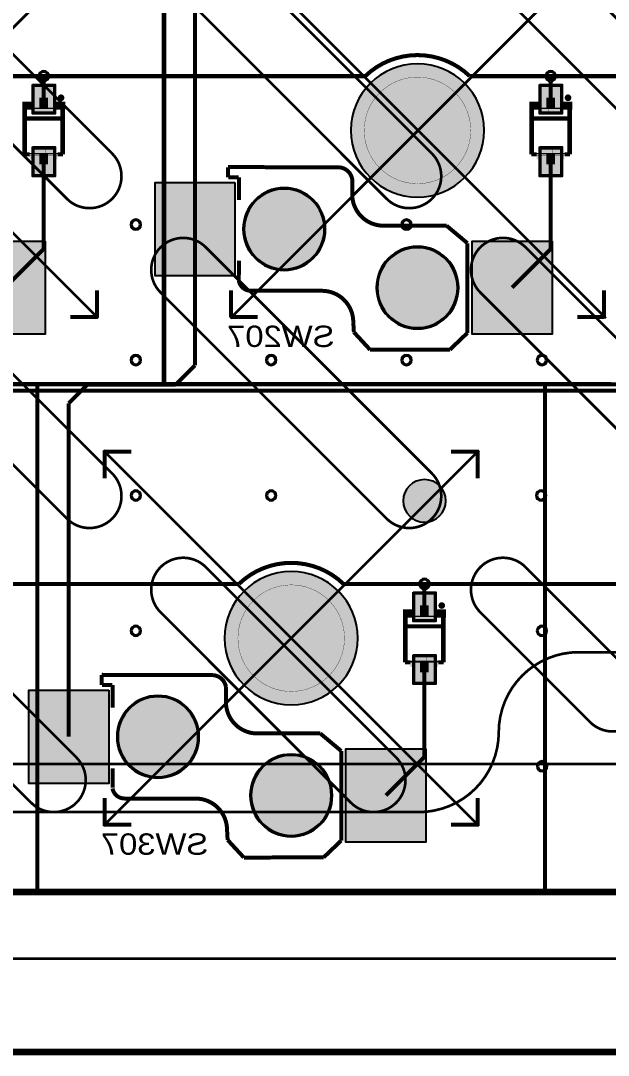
# Model space of a CAD drawing. Header units: millimetres. Extents: x -3 to 238, y -92 to 6.
# Drawn here: x 127.96 to 150.01, y -92.32 to -53.51 of the extents above; entities that cross this region are included whole.
import ezdxf
from ezdxf.enums import TextEntityAlignment as Align

# ---------------------------------------------------------------- set-up
doc = ezdxf.new("R2010")
doc.units = ezdxf.units.MM
doc.header["$MEASUREMENT"] = 0
for name, color, linetype, true_color in [('Board-Outline-Layer', 7, 'Continuous', 0xff00ff), ('Bottom-Layer', 7, 'Continuous', 0x0000ff), ('Bottom-Paste-Mask-Layer', 7, 'Continuous', 0x800000), ('Bottom-Silkscreen-Layer', 7, 'Continuous', 0x66cc33), ('Bottom-Solder-Mask-Layer', 7, 'Continuous', 0xaa00ff), ('Component-Marking-Layer', 7, 'Continuous', 0x66ffcc), ('Component-Shape-Layer', 7, 'Continuous', 0x00cccc), ('Document-Layer', 7, 'Continuous', 0xffffff), ('F.Adhes', 7, 'Continuous', 0x9069e9), ('Hole-Layer', 7, 'Continuous', 0x222222), ('Multi-Layer', 7, 'Continuous', 0xc0c0c0), ('Pin-Floating-Layer', 7, 'Continuous', 0xff99ff), ('Pin-Soldering-Layer', 7, 'Continuous', 0xcc9999), ('Top-Layer', 7, 'Continuous', 0xff0000), ('Top-Paste-Mask-Layer', 7, 'Continuous', 0x808080), ('Top-Solder-Mask-Layer', 7, 'Continuous', 0x800080)]:
    doc.layers.add(name, color=color, linetype=linetype, true_color=true_color)
doc.styles.get("Standard").update_dxf_attribs({"font": 'arial.ttf'})

msp = doc.modelspace()

# ---------------------------------------------------------------- hatches: boundary and pattern name
at = {"layer": 'Bottom-Layer'}
for points in [[(140.35, -57.625, 1), (145.35, -57.625, 1)], [(128.45, -55.953), (129.2, -55.953), (129.2, -56.953), (128.45, -56.953)], [(147.475, -55.953), (148.225, -55.953), (148.225, -56.953), (147.475, -56.953)], [(128.45, -58.298), (129.2, -58.298), (129.2, -59.298), (128.45, -59.298)], [(147.475, -58.298), (148.225, -58.298), (148.225, -59.298), (147.475, -59.298)], [(136, -59.575), (136, -63.075), (133, -63.075), (133, -59.575)], [(136.3, -61.325, 1), (139.4, -61.325, 1)], [(128.875, -61.775), (128.875, -65.275), (125.875, -65.275), (125.875, -61.775)], [(141.3, -63.525, 1), (144.4, -63.525, 1)], [(147.9, -61.775), (147.9, -65.275), (144.9, -65.275), (144.9, -61.775)], [(142.312, -71.525, 1), (143.912, -71.525, 1)], [(135.612, -76.675, 1), (140.612, -76.675, 1)], [(142.737, -75.003), (143.487, -75.003), (143.487, -76.003), (142.737, -76.003)], [(142.737, -77.348), (143.487, -77.348), (143.487, -78.348), (142.737, -78.348)], [(131.262, -78.625), (131.262, -82.125), (128.262, -82.125), (128.262, -78.625)], [(131.562, -80.375, 1), (134.662, -80.375, 1)], [(136.562, -82.575, 1), (139.662, -82.575, 1)], [(143.162, -80.825), (143.162, -84.325), (140.162, -84.325), (140.162, -80.825)]]:
    msp.add_hatch(color=256, dxfattribs=at).paths.add_polyline_path(points)
at = {"layer": 'Bottom-Paste-Mask-Layer'}
for points in [[(140.35, -57.625, 1), (145.35, -57.625, 1)], [(128.45, -55.953), (129.2, -55.953), (129.2, -56.953), (128.45, -56.953)], [(147.475, -55.953), (148.225, -55.953), (148.225, -56.953), (147.475, -56.953)], [(128.45, -58.298), (129.2, -58.298), (129.2, -59.298), (128.45, -59.298)], [(147.475, -58.298), (148.225, -58.298), (148.225, -59.298), (147.475, -59.298)], [(136, -59.575), (136, -63.075), (133, -63.075), (133, -59.575)], [(136.3, -61.325, 1), (139.4, -61.325, 1)], [(128.875, -61.775), (128.875, -65.275), (125.875, -65.275), (125.875, -61.775)], [(141.3, -63.525, 1), (144.4, -63.525, 1)], [(147.9, -61.775), (147.9, -65.275), (144.9, -65.275), (144.9, -61.775)], [(142.312, -71.525, 1), (143.912, -71.525, 1)], [(135.612, -76.675, 1), (140.612, -76.675, 1)], [(142.737, -75.003), (143.487, -75.003), (143.487, -76.003), (142.737, -76.003)], [(142.737, -77.348), (143.487, -77.348), (143.487, -78.348), (142.737, -78.348)], [(131.262, -78.625), (131.262, -82.125), (128.262, -82.125), (128.262, -78.625)], [(131.562, -80.375, 1), (134.662, -80.375, 1)], [(136.562, -82.575, 1), (139.662, -82.575, 1)], [(143.162, -80.825), (143.162, -84.325), (140.162, -84.325), (140.162, -80.825)]]:
    msp.add_hatch(color=256, dxfattribs=at).paths.add_polyline_path(points)
at = {"layer": 'Bottom-Silkscreen-Layer'}
for points in [[(128.023, -56.85), (128.375, -56.85), (128.375, -56.545), (128.023, -56.545)], [(128.023, -56.85), (128.375, -56.85), (128.375, -56.545), (128.023, -56.545)], [(129.628, -56.85), (129.275, -56.85), (129.275, -56.545), (129.628, -56.545)], [(129.628, -56.85), (129.275, -56.85), (129.275, -56.545), (129.628, -56.545)], [(147.048, -56.85), (147.4, -56.85), (147.4, -56.545), (147.048, -56.545)], [(147.048, -56.85), (147.4, -56.85), (147.4, -56.545), (147.048, -56.545)], [(148.653, -56.85), (148.3, -56.85), (148.3, -56.545), (148.653, -56.545)], [(148.653, -56.85), (148.3, -56.85), (148.3, -56.545), (148.653, -56.545)], [(142.31, -75.9), (142.662, -75.9), (142.662, -75.595), (142.31, -75.595)], [(142.31, -75.9), (142.662, -75.9), (142.662, -75.595), (142.31, -75.595)], [(143.915, -75.9), (143.562, -75.9), (143.562, -75.595), (143.915, -75.595)], [(143.915, -75.9), (143.562, -75.9), (143.562, -75.595), (143.915, -75.595)]]:
    msp.add_hatch(color=256, dxfattribs=at).paths.add_polyline_path(points)
at = {"layer": 'Bottom-Solder-Mask-Layer'}
for points in [[(140.35, -57.625, 1), (145.35, -57.625, 1)], [(128.399, -55.902), (129.251, -55.902), (129.251, -57.004), (128.399, -57.004)], [(147.424, -55.902), (148.276, -55.902), (148.276, -57.004), (147.424, -57.004)], [(128.399, -58.247), (129.251, -58.247), (129.251, -59.349), (128.399, -59.349)], [(147.424, -58.247), (148.276, -58.247), (148.276, -59.349), (147.424, -59.349)], [(136, -59.575), (136, -63.075), (133, -63.075), (133, -59.575)], [(136.3, -61.325, 1), (139.4, -61.325, 1)], [(128.875, -61.775), (128.875, -65.275), (125.875, -65.275), (125.875, -61.775)], [(141.3, -63.525, 1), (144.4, -63.525, 1)], [(147.9, -61.775), (147.9, -65.275), (144.9, -65.275), (144.9, -61.775)], [(142.312, -71.525, 1), (143.912, -71.525, 1)], [(135.612, -76.675, 1), (140.612, -76.675, 1)], [(142.686, -74.952), (143.538, -74.952), (143.538, -76.054), (142.686, -76.054)], [(142.686, -77.297), (143.538, -77.297), (143.538, -78.399), (142.686, -78.399)], [(131.262, -78.625), (131.262, -82.125), (128.262, -82.125), (128.262, -78.625)], [(131.562, -80.375, 1), (134.662, -80.375, 1)], [(136.562, -82.575, 1), (139.662, -82.575, 1)], [(143.162, -80.825), (143.162, -84.325), (140.162, -84.325), (140.162, -80.825)]]:
    msp.add_hatch(color=256, dxfattribs=at).paths.add_polyline_path(points)
at = {"layer": 'Component-Marking-Layer'}
for points in [[(129.415, -56.4, 1), (129.535, -56.4, 1)], [(129.415, -56.4, 1), (129.535, -56.4, 1)], [(148.44, -56.4, 1), (148.56, -56.4, 1)], [(148.44, -56.4, 1), (148.56, -56.4, 1)], [(143.702, -75.45, 1), (143.822, -75.45, 1)], [(143.702, -75.45, 1), (143.822, -75.45, 1)]]:
    msp.add_hatch(color=256, dxfattribs=at).paths.add_polyline_path(points)
at = {"layer": 'Document-Layer'}
for points in [[(128.755, -56.4), (128.911, -56.4), (128.911, -57.024), (128.755, -57.024)], [(128.755, -56.4), (128.911, -56.4), (128.911, -57.024), (128.755, -57.024)], [(147.78, -56.4), (147.936, -56.4), (147.936, -57.024), (147.78, -57.024)], [(147.78, -56.4), (147.936, -56.4), (147.936, -57.024), (147.78, -57.024)], [(128.295, -58.708), (129.335, -58.708), (129.335, -58.552), (128.295, -58.552)], [(128.295, -58.708), (129.335, -58.708), (129.335, -58.552), (128.295, -58.552)], [(128.735, -58.94), (128.891, -58.94), (128.891, -58.316), (128.735, -58.316)], [(128.735, -58.94), (128.891, -58.94), (128.891, -58.316), (128.735, -58.316)], [(147.32, -58.708), (148.36, -58.708), (148.36, -58.552), (147.32, -58.552)], [(147.32, -58.708), (148.36, -58.708), (148.36, -58.552), (147.32, -58.552)], [(147.76, -58.94), (147.916, -58.94), (147.916, -58.316), (147.76, -58.316)], [(147.76, -58.94), (147.916, -58.94), (147.916, -58.316), (147.76, -58.316)], [(143.042, -75.45), (143.198, -75.45), (143.198, -76.074), (143.042, -76.074)], [(143.042, -75.45), (143.198, -75.45), (143.198, -76.074), (143.042, -76.074)], [(142.582, -77.758), (143.622, -77.758), (143.622, -77.602), (142.582, -77.602)], [(142.582, -77.758), (143.622, -77.758), (143.622, -77.602), (142.582, -77.602)], [(143.022, -77.99), (143.178, -77.99), (143.178, -77.366), (143.022, -77.366)], [(143.022, -77.99), (143.178, -77.99), (143.178, -77.366), (143.022, -77.366)]]:
    msp.add_hatch(color=256, dxfattribs=at).paths.add_polyline_path(points)
at = {"layer": 'Hole-Layer'}
for points in [[(140.35, -57.625, 1), (145.35, -57.625, 1)], [(136.35, -61.325, 1), (139.35, -61.325, 1)], [(141.35, -63.525, 1), (144.35, -63.525, 1)], [(142.312, -71.525, 1), (143.912, -71.525, 1)], [(135.612, -76.675, 1), (140.612, -76.675, 1)], [(131.612, -80.375, 1), (134.612, -80.375, 1)], [(136.612, -82.575, 1), (139.612, -82.575, 1)]]:
    msp.add_hatch(color=256, dxfattribs=at).paths.add_polyline_path(points)
at = {"layer": 'Multi-Layer'}
for points in [[(140.35, -57.625, 1), (145.35, -57.625, 1)], [(140.35, -57.625, 1), (145.35, -57.625, 1)], [(140.35, -57.625, 1), (145.35, -57.625, 1)], [(136.3, -61.325, 1), (139.4, -61.325, 1)], [(136.3, -61.325, 1), (139.4, -61.325, 1)], [(136.3, -61.325, 1), (139.4, -61.325, 1)], [(141.3, -63.525, 1), (144.4, -63.525, 1)], [(141.3, -63.525, 1), (144.4, -63.525, 1)], [(141.3, -63.525, 1), (144.4, -63.525, 1)], [(142.312, -71.525, 1), (143.912, -71.525, 1)], [(142.312, -71.525, 1), (143.912, -71.525, 1)], [(142.312, -71.525, 1), (143.912, -71.525, 1)], [(135.612, -76.675, 1), (140.612, -76.675, 1)], [(135.612, -76.675, 1), (140.612, -76.675, 1)], [(135.612, -76.675, 1), (140.612, -76.675, 1)], [(131.562, -80.375, 1), (134.662, -80.375, 1)], [(131.562, -80.375, 1), (134.662, -80.375, 1)], [(131.562, -80.375, 1), (134.662, -80.375, 1)], [(136.562, -82.575, 1), (139.662, -82.575, 1)], [(136.562, -82.575, 1), (139.662, -82.575, 1)], [(136.562, -82.575, 1), (139.662, -82.575, 1)]]:
    msp.add_hatch(color=256, dxfattribs=at).paths.add_polyline_path(points)
at = {"layer": 'Pin-Floating-Layer'}
for points in [[(128.665, -56.81), (128.985, -56.81), (128.985, -56.69), (128.665, -56.69)], [(128.665, -56.81), (128.985, -56.81), (128.985, -56.69), (128.665, -56.69)], [(147.69, -56.81), (148.01, -56.81), (148.01, -56.69), (147.69, -56.69)], [(147.69, -56.81), (148.01, -56.81), (148.01, -56.69), (147.69, -56.69)], [(128.665, -58.61), (128.985, -58.61), (128.985, -58.49), (128.665, -58.49)], [(128.665, -58.61), (128.985, -58.61), (128.985, -58.49), (128.665, -58.49)], [(147.69, -58.61), (148.01, -58.61), (148.01, -58.49), (147.69, -58.49)], [(147.69, -58.61), (148.01, -58.61), (148.01, -58.49), (147.69, -58.49)], [(142.952, -75.86), (143.272, -75.86), (143.272, -75.74), (142.952, -75.74)], [(142.952, -75.86), (143.272, -75.86), (143.272, -75.74), (142.952, -75.74)], [(142.952, -77.66), (143.272, -77.66), (143.272, -77.54), (142.952, -77.54)], [(142.952, -77.66), (143.272, -77.66), (143.272, -77.54), (142.952, -77.54)]]:
    msp.add_hatch(color=256, dxfattribs=at).paths.add_polyline_path(points)
at = {"layer": 'Pin-Soldering-Layer'}
for points in [[(128.665, -56.7), (128.985, -56.7), (128.985, -56.4), (128.665, -56.4)], [(128.665, -56.7), (128.985, -56.7), (128.985, -56.4), (128.665, -56.4)], [(147.69, -56.7), (148.01, -56.7), (148.01, -56.4), (147.69, -56.4)], [(147.69, -56.7), (148.01, -56.7), (148.01, -56.4), (147.69, -56.4)], [(128.665, -58.9), (128.985, -58.9), (128.985, -58.6), (128.665, -58.6)], [(128.665, -58.9), (128.985, -58.9), (128.985, -58.6), (128.665, -58.6)], [(147.69, -58.9), (148.01, -58.9), (148.01, -58.6), (147.69, -58.6)], [(147.69, -58.9), (148.01, -58.9), (148.01, -58.6), (147.69, -58.6)], [(142.952, -75.75), (143.272, -75.75), (143.272, -75.45), (142.952, -75.45)], [(142.952, -75.75), (143.272, -75.75), (143.272, -75.45), (142.952, -75.45)], [(142.952, -77.95), (143.272, -77.95), (143.272, -77.65), (142.952, -77.65)], [(142.952, -77.95), (143.272, -77.95), (143.272, -77.65), (142.952, -77.65)]]:
    msp.add_hatch(color=256, dxfattribs=at).paths.add_polyline_path(points)
at = {"layer": 'Top-Layer'}
for points in [[(140.35, -57.625, 1), (145.35, -57.625, 1)], [(136.3, -61.325, 1), (139.4, -61.325, 1)], [(141.3, -63.525, 1), (144.4, -63.525, 1)], [(142.312, -71.525, 1), (143.912, -71.525, 1)], [(135.612, -76.675, 1), (140.612, -76.675, 1)], [(131.562, -80.375, 1), (134.662, -80.375, 1)], [(136.562, -82.575, 1), (139.662, -82.575, 1)]]:
    msp.add_hatch(color=256, dxfattribs=at).paths.add_polyline_path(points)
at = {"layer": 'Top-Paste-Mask-Layer'}
for points in [[(140.35, -57.625, 1), (145.35, -57.625, 1)], [(136.3, -61.325, 1), (139.4, -61.325, 1)], [(141.3, -63.525, 1), (144.4, -63.525, 1)], [(142.312, -71.525, 1), (143.912, -71.525, 1)], [(135.612, -76.675, 1), (140.612, -76.675, 1)], [(131.562, -80.375, 1), (134.662, -80.375, 1)], [(136.562, -82.575, 1), (139.662, -82.575, 1)]]:
    msp.add_hatch(color=256, dxfattribs=at).paths.add_polyline_path(points)
at = {"layer": 'Top-Solder-Mask-Layer'}
for points in [[(140.35, -57.625, 1), (145.35, -57.625, 1)], [(136.3, -61.325, 1), (139.4, -61.325, 1)], [(141.3, -63.525, 1), (144.4, -63.525, 1)], [(142.312, -71.525, 1), (143.912, -71.525, 1)], [(135.612, -76.675, 1), (140.612, -76.675, 1)], [(131.562, -80.375, 1), (134.662, -80.375, 1)], [(136.562, -82.575, 1), (139.662, -82.575, 1)]]:
    msp.add_hatch(color=256, dxfattribs=at).paths.add_polyline_path(points)

# ---------------------------------------------------------------- linework, layer by layer
at = {"layer": 'Board-Outline-Layer'}
for points, const_width in [([(0.003, -86.197), (228.598, -86.197)], 0.254), ([(3, -86.187), (225.601, -86.187)], 0.1), ([(227.598, -92.197), (114.3, -92.197)], 0.254)]:
    msp.add_lwpolyline(points, dxfattribs=dict(at, const_width=const_width))
at = {"layer": 'Bottom-Layer', "const_width": 0.00508}
msp.add_lwpolyline([(0, -86.191), (0, 0), (228.585, 0), (228.585, -86.191)], close=True, dxfattribs=at)
at = {"layer": 'Bottom-Layer', "const_width": 0.152}
for points in [[(134.5, -50.229), (134.5, -61.325)], [(128.825, -56.453), (128.825, -55.589)], [(147.85, -56.453), (147.85, -55.589)], [(128.825, -58.798), (128.825, -62.075)], [(147.85, -58.798), (147.85, -62.075)], [(134.5, -61.325), (134.5, -66.443)], [(128.825, -62.075), (127.375, -63.525)], [(147.85, -62.075), (146.4, -63.525)], [(134.5, -66.443), (133.775, -67.168)], [(130.46, -67.168), (129.762, -67.866)], [(133.775, -67.168), (130.46, -67.168)], [(129.762, -67.866), (129.762, -80.375)], [(143.112, -74.639), (143.112, -75.503)], [(143.112, -77.848), (143.112, -81.125)], [(143.112, -81.125), (141.662, -82.575)]]:
    msp.add_lwpolyline(points, dxfattribs=at)
at = {"layer": 'Bottom-Layer'}
for points in [[(140.35, -57.625, 1), (145.35, -57.625, 1)], [(136.3, -61.325, 1), (139.4, -61.325, 1)], [(141.3, -63.525, 1), (144.4, -63.525, 1)], [(135.612, -76.675, 1), (140.612, -76.675, 1)], [(131.562, -80.375, 1), (134.662, -80.375, 1)], [(136.562, -82.575, 1), (139.662, -82.575, 1)]]:
    msp.add_lwpolyline(points, format="xyb", close=True, dxfattribs=at)
for points in [[(128.45, -55.953), (129.2, -55.953), (129.2, -56.953), (128.45, -56.953)], [(147.475, -55.953), (148.225, -55.953), (148.225, -56.953), (147.475, -56.953)], [(128.45, -58.298), (129.2, -58.298), (129.2, -59.298), (128.45, -59.298)], [(147.475, -58.298), (148.225, -58.298), (148.225, -59.298), (147.475, -59.298)], [(136, -59.575), (136, -63.075), (133, -63.075), (133, -59.575)], [(128.875, -61.775), (128.875, -65.275), (125.875, -65.275), (125.875, -61.775)], [(147.9, -61.775), (147.9, -65.275), (144.9, -65.275), (144.9, -61.775)], [(142.737, -75.003), (143.487, -75.003), (143.487, -76.003), (142.737, -76.003)], [(142.737, -77.348), (143.487, -77.348), (143.487, -78.348), (142.737, -78.348)], [(131.262, -78.625), (131.262, -82.125), (128.262, -82.125), (128.262, -78.625)], [(143.162, -80.825), (143.162, -84.325), (140.162, -84.325), (140.162, -80.825)]]:
    msp.add_lwpolyline(points, close=True, dxfattribs=at)
msp.add_lwpolyline([(142.312, -71.525, 1), (143.912, -71.525), (143.912, -71.525, 1), (142.312, -71.525)], format="xyb", dxfattribs=at)
at = {"layer": 'Bottom-Paste-Mask-Layer'}
for points in [[(140.35, -57.625, 1), (145.35, -57.625, 1)], [(136.3, -61.325, 1), (139.4, -61.325, 1)], [(141.3, -63.525, 1), (144.4, -63.525, 1)], [(135.612, -76.675, 1), (140.612, -76.675, 1)], [(131.562, -80.375, 1), (134.662, -80.375, 1)], [(136.562, -82.575, 1), (139.662, -82.575, 1)]]:
    msp.add_lwpolyline(points, format="xyb", close=True, dxfattribs=at)
for points in [[(128.45, -55.953), (129.2, -55.953), (129.2, -56.953), (128.45, -56.953)], [(147.475, -55.953), (148.225, -55.953), (148.225, -56.953), (147.475, -56.953)], [(128.45, -58.298), (129.2, -58.298), (129.2, -59.298), (128.45, -59.298)], [(147.475, -58.298), (148.225, -58.298), (148.225, -59.298), (147.475, -59.298)], [(136, -59.575), (136, -63.075), (133, -63.075), (133, -59.575)], [(128.875, -61.775), (128.875, -65.275), (125.875, -65.275), (125.875, -61.775)], [(147.9, -61.775), (147.9, -65.275), (144.9, -65.275), (144.9, -61.775)], [(142.737, -75.003), (143.487, -75.003), (143.487, -76.003), (142.737, -76.003)], [(142.737, -77.348), (143.487, -77.348), (143.487, -78.348), (142.737, -78.348)], [(131.262, -78.625), (131.262, -82.125), (128.262, -82.125), (128.262, -78.625)], [(143.162, -80.825), (143.162, -84.325), (140.162, -84.325), (140.162, -80.825)]]:
    msp.add_lwpolyline(points, close=True, dxfattribs=at)
msp.add_lwpolyline([(142.312, -71.525, 1), (143.912, -71.525), (143.912, -71.525, 1), (142.312, -71.525)], format="xyb", dxfattribs=at)
at = {"layer": 'Bottom-Silkscreen-Layer', "const_width": 0.00508}
for points in [[(128.023, -56.85), (128.375, -56.85), (128.375, -56.545), (128.023, -56.545)], [(128.023, -56.85), (128.375, -56.85), (128.375, -56.545), (128.023, -56.545)], [(129.628, -56.85), (129.275, -56.85), (129.275, -56.545), (129.628, -56.545)], [(129.628, -56.85), (129.275, -56.85), (129.275, -56.545), (129.628, -56.545)], [(147.048, -56.85), (147.4, -56.85), (147.4, -56.545), (147.048, -56.545)], [(147.048, -56.85), (147.4, -56.85), (147.4, -56.545), (147.048, -56.545)], [(148.653, -56.85), (148.3, -56.85), (148.3, -56.545), (148.653, -56.545)], [(148.653, -56.85), (148.3, -56.85), (148.3, -56.545), (148.653, -56.545)], [(142.31, -75.9), (142.662, -75.9), (142.662, -75.595), (142.31, -75.595)], [(142.31, -75.9), (142.662, -75.9), (142.662, -75.595), (142.31, -75.595)], [(143.915, -75.9), (143.562, -75.9), (143.562, -75.595), (143.915, -75.595)], [(143.915, -75.9), (143.562, -75.9), (143.562, -75.595), (143.915, -75.595)]]:
    msp.add_lwpolyline(points, close=True, dxfattribs=at)
at = {"layer": 'Bottom-Silkscreen-Layer'}
for points, const_width in [([(128.099, -56.774), (128.099, -58.526)], 0.152), ([(128.099, -56.774), (128.099, -58.526)], 0.152), ([(129.551, -56.774), (129.551, -58.526)], 0.152), ([(129.551, -56.774), (129.551, -58.526)], 0.152), ([(147.124, -56.774), (147.124, -58.526)], 0.152), ([(147.124, -56.774), (147.124, -58.526)], 0.152), ([(148.577, -56.774), (148.577, -58.526)], 0.152), ([(148.577, -56.774), (148.577, -58.526)], 0.152), ([(128.099, -57.178), (129.551, -57.178)], 0.152), ([(128.099, -57.178), (129.551, -57.178)], 0.152), ([(147.124, -57.178), (148.577, -57.178)], 0.152), ([(147.124, -57.178), (148.577, -57.178)], 0.152), ([(128.099, -58.526), (128.295, -58.526)], 0.152), ([(128.099, -58.526), (128.295, -58.526)], 0.152), ([(129.551, -58.526), (129.345, -58.526)], 0.152), ([(129.551, -58.526), (129.345, -58.526)], 0.152), ([(147.124, -58.526), (147.32, -58.526)], 0.152), ([(147.124, -58.526), (147.32, -58.526)], 0.152), ([(148.577, -58.526), (148.37, -58.526)], 0.152), ([(148.577, -58.526), (148.37, -58.526)], 0.152), ([(135.735, -59.387), (135.735, -59.004)], 0.15), ([(135.735, -59.387), (135.735, -59.004)], 0.15), ([(139.929, -59.012), (135.742, -59)], 0.15), ([(139.929, -59.012), (135.742, -59)], 0.15), ([(136.134, -59.387), (135.752, -59.387)], 0.15), ([(136.134, -59.387), (135.752, -59.387)], 0.15), ([(136.15, -59.387), (136.15, -60.231)], 0.15), ([(136.15, -59.387), (136.15, -60.231)], 0.15), ([(140.4, -59.454), (140.4, -60.025)], 0.15), ([(140.4, -59.454), (140.4, -60.025)], 0.15), ([(143.941, -61.2), (141.575, -61.2)], 0.15), ([(143.941, -61.2), (141.575, -61.2)], 0.15), ([(144.725, -61.856), (143.941, -61.2)], 0.15), ([(144.725, -61.856), (143.941, -61.2)], 0.15), ([(144.725, -61.856), (144.725, -65.221)], 0.15), ([(144.725, -61.856), (144.725, -65.221)], 0.15), ([(136.15, -62.506), (136.144, -63.239)], 0.15), ([(136.15, -62.506), (136.144, -63.239)], 0.15), ([(139.266, -63.642), (136.602, -63.64)], 0.15), ([(139.266, -63.642), (136.602, -63.64)], 0.15), ([(140.441, -64.817), (140.463, -65.194)], 0.15), ([(140.441, -64.817), (140.463, -65.194)], 0.15), ([(140.463, -65.194), (141.072, -65.855)], 0.15), ([(140.463, -65.194), (141.072, -65.855)], 0.15), ([(144.066, -65.85), (144.725, -65.221)], 0.15), ([(144.066, -65.85), (144.725, -65.221)], 0.15), ([(144.066, -65.85), (141.072, -65.855)], 0.15), ([(144.066, -65.85), (141.072, -65.855)], 0.15), ([(142.386, -75.824), (142.386, -77.576)], 0.152), ([(142.386, -75.824), (142.386, -77.576)], 0.152), ([(143.838, -75.824), (143.838, -77.576)], 0.152), ([(143.838, -75.824), (143.838, -77.576)], 0.152), ([(142.386, -76.228), (143.838, -76.228)], 0.152), ([(142.386, -76.228), (143.838, -76.228)], 0.152), ([(142.386, -77.576), (142.582, -77.576)], 0.152), ([(142.386, -77.576), (142.582, -77.576)], 0.152), ([(143.838, -77.576), (143.632, -77.576)], 0.152), ([(143.838, -77.576), (143.632, -77.576)], 0.152), ([(130.997, -78.437), (130.997, -78.054)], 0.15), ([(130.997, -78.437), (130.997, -78.054)], 0.15), ([(135.191, -78.062), (131.004, -78.05)], 0.15), ([(135.191, -78.062), (131.004, -78.05)], 0.15), ([(131.396, -78.437), (131.014, -78.437)], 0.15), ([(131.396, -78.437), (131.014, -78.437)], 0.15), ([(131.412, -78.437), (131.412, -79.281)], 0.15), ([(131.412, -78.437), (131.412, -79.281)], 0.15), ([(135.662, -78.504), (135.662, -79.075)], 0.15), ([(135.662, -78.504), (135.662, -79.075)], 0.15), ([(139.202, -80.25), (136.837, -80.25)], 0.15), ([(139.202, -80.25), (136.837, -80.25)], 0.15), ([(139.987, -80.906), (139.202, -80.25)], 0.15), ([(139.987, -80.906), (139.202, -80.25)], 0.15), ([(139.987, -80.906), (139.987, -84.271)], 0.15), ([(139.987, -80.906), (139.987, -84.271)], 0.15), ([(131.412, -81.556), (131.406, -82.289)], 0.15), ([(131.412, -81.556), (131.406, -82.289)], 0.15), ([(134.528, -82.692), (131.864, -82.69)], 0.15), ([(134.528, -82.692), (131.864, -82.69)], 0.15), ([(135.703, -83.867), (135.725, -84.244)], 0.15), ([(135.703, -83.867), (135.725, -84.244)], 0.15), ([(135.725, -84.244), (136.334, -84.905)], 0.15), ([(135.725, -84.244), (136.334, -84.905)], 0.15), ([(139.328, -84.9), (139.987, -84.271)], 0.15), ([(139.328, -84.9), (139.987, -84.271)], 0.15), ([(139.328, -84.9), (136.334, -84.905)], 0.15), ([(139.328, -84.9), (136.334, -84.905)], 0.15)]:
    msp.add_lwpolyline(points, dxfattribs=dict(at, const_width=const_width))
at = {"layer": 'Bottom-Silkscreen-Layer', "const_width": 0.15}
for points in [[(139.929, -59.012, -0.338), (140.4, -59.454)], [(139.929, -59.012, -0.338), (140.4, -59.454)], [(141.575, -61.2, -0.414), (140.4, -60.025)], [(141.575, -61.2, -0.414), (140.4, -60.025)], [(136.602, -63.64, -0.369), (136.145, -63.264)], [(136.602, -63.64, -0.369), (136.145, -63.264)], [(139.266, -63.642, -0.414), (140.441, -64.817)], [(139.266, -63.642, -0.414), (140.441, -64.817)], [(135.191, -78.062, -0.338), (135.662, -78.504)], [(135.191, -78.062, -0.338), (135.662, -78.504)], [(136.837, -80.25, -0.414), (135.662, -79.075)], [(136.837, -80.25, -0.414), (135.662, -79.075)], [(131.864, -82.69, -0.369), (131.407, -82.314)], [(131.864, -82.69, -0.369), (131.407, -82.314)], [(134.528, -82.692, -0.414), (135.703, -83.867)], [(134.528, -82.692, -0.414), (135.703, -83.867)]]:
    msp.add_lwpolyline(points, format="xyb", dxfattribs=at)
at = {"layer": 'Bottom-Solder-Mask-Layer'}
for points in [[(140.35, -57.625, 1), (145.35, -57.625, 1)], [(136.3, -61.325, 1), (139.4, -61.325, 1)], [(141.3, -63.525, 1), (144.4, -63.525, 1)], [(135.612, -76.675, 1), (140.612, -76.675, 1)], [(131.562, -80.375, 1), (134.662, -80.375, 1)], [(136.562, -82.575, 1), (139.662, -82.575, 1)]]:
    msp.add_lwpolyline(points, format="xyb", close=True, dxfattribs=at)
for points in [[(128.399, -55.902), (129.251, -55.902), (129.251, -57.004), (128.399, -57.004)], [(147.424, -55.902), (148.276, -55.902), (148.276, -57.004), (147.424, -57.004)], [(128.399, -58.247), (129.251, -58.247), (129.251, -59.349), (128.399, -59.349)], [(147.424, -58.247), (148.276, -58.247), (148.276, -59.349), (147.424, -59.349)], [(136, -59.575), (136, -63.075), (133, -63.075), (133, -59.575)], [(128.875, -61.775), (128.875, -65.275), (125.875, -65.275), (125.875, -61.775)], [(147.9, -61.775), (147.9, -65.275), (144.9, -65.275), (144.9, -61.775)], [(142.686, -74.952), (143.538, -74.952), (143.538, -76.054), (142.686, -76.054)], [(142.686, -77.297), (143.538, -77.297), (143.538, -78.399), (142.686, -78.399)], [(131.262, -78.625), (131.262, -82.125), (128.262, -82.125), (128.262, -78.625)], [(143.162, -80.825), (143.162, -84.325), (140.162, -84.325), (140.162, -80.825)]]:
    msp.add_lwpolyline(points, close=True, dxfattribs=at)
msp.add_lwpolyline([(142.312, -71.525, 1), (143.912, -71.525), (143.912, -71.525, 1), (142.312, -71.525)], format="xyb", dxfattribs=at)
at = {"layer": 'Component-Marking-Layer', "const_width": 0.129}
msp.add_lwpolyline([(129.415, -56.4, 1), (129.535, -56.4), (129.535, -56.4, 1), (129.415, -56.4)], format="xyb", dxfattribs=at)
msp.add_lwpolyline([(129.415, -56.4, 1), (129.535, -56.4), (129.535, -56.4, 1), (129.415, -56.4)], format="xyb", dxfattribs=at)
for points in [[(148.44, -56.4, 1), (148.56, -56.4, 1)], [(148.44, -56.4, 1), (148.56, -56.4, 1)], [(143.702, -75.45, 1), (143.822, -75.45, 1)], [(143.702, -75.45, 1), (143.822, -75.45, 1)]]:
    msp.add_lwpolyline(points, format="xyb", close=True, dxfattribs=at)
at = {"layer": 'Component-Shape-Layer', "const_width": 0.0508}
for points in [[(128.175, -58.5), (129.475, -58.5), (129.475, -56.8), (128.175, -56.8)], [(128.175, -58.5), (129.475, -58.5), (129.475, -56.8), (128.175, -56.8)], [(147.2, -58.5), (148.5, -58.5), (148.5, -56.8), (147.2, -56.8)], [(147.2, -58.5), (148.5, -58.5), (148.5, -56.8), (147.2, -56.8)], [(142.462, -77.55), (143.762, -77.55), (143.762, -75.85), (142.462, -75.85)], [(142.462, -77.55), (143.762, -77.55), (143.762, -75.85), (142.462, -75.85)]]:
    msp.add_lwpolyline(points, close=True, dxfattribs=at)
at = {"layer": 'Document-Layer', "const_width": 0.1}
for points in [[(0, -83.2), (0, -3, -0.414), (3, 0), (13.099, 0, -0.414), (16.099, -3), (16.099, -9, 0.414), (19.099, -12), (57.099, -12, 0.414), (60.099, -9), (60.099, -3, -0.414), (63.099, 0), (225.6, 0, -0.414), (228.6, -3), (228.6, -83.2, -0.414), (225.6, -86.2), (3, -86.2, -0.414)], [(223.8, -4.8), (223.8, -81.4), (4.8, -81.4), (4.8, -4.8), (11.299, -4.8), (11.299, -9, 0.414), (19.099, -16.8), (25.099, -16.8, 0.801), (27.783, -4.8), (48.416, -4.8, 0.801), (51.099, -16.8), (57.099, -16.8, 0.414), (64.899, -9), (64.899, -4.8), (181.03, -4.8), (181.03, -11.4), (199.97, -11.4), (199.97, -4.8)], [(131.391, -58.494), (122.906, -50.009, 1), (121.209, -51.706), (129.694, -60.191, 1)], [(143.391, -58.494), (134.906, -50.009, 1), (133.209, -51.706), (141.694, -60.191, 1)], [(146.906, -50.009, 1), (145.209, -51.706), (153.694, -60.191, 1), (155.391, -58.494)], [(122.906, -62.009, 1), (121.209, -63.706), (129.694, -72.191, 1), (131.391, -70.494)], [(143.391, -70.494), (134.906, -62.009, 1), (133.209, -63.706), (141.694, -72.191, 1)], [(155.391, -70.494), (146.906, -62.009, 1), (145.209, -63.706), (153.694, -72.191, 1)], [(128.352, -82.849, 1), (130.049, -81.151), (122.906, -74.009, 1), (121.209, -75.706)], [(140.352, -82.849, 1), (142.049, -81.151), (134.906, -74.009, 1), (133.209, -75.706)], [(151.023, -78.126), (146.906, -74.009, 1), (145.209, -75.706), (149.326, -79.823, 1)]]:
    msp.add_lwpolyline(points, format="xyb", close=True, dxfattribs=at)
at = {"layer": 'Document-Layer'}
for points, const_width in [([(63.099, 0), (185.83, 0), (185.83, -6.6), (195.17, -6.6), (195.17, 0), (225.6, 0, -0.414), (228.6, -3), (228.6, -83.2, -0.414), (225.6, -86.2), (3, -86.2, -0.414)], 0.1), ([(3, -86.2), (101.8, -86.2, 0.414), (104.8, -83.2), (104.8, -70.174, -0.414), (107.8, -67.174), (120.8, -67.174, -0.414), (123.8, -70.174), (123.8, -83.2, 0.414), (126.8, -86.2), (225.6, -86.2, 0.414), (228.6, -83.2), (228.6, -3, 0.414), (225.6, 0), (218.55, 0, 0.414), (215.55, -3), (215.55, -4.5, -0.414), (212.55, -7.5), (206.55, -7.5, -0.414), (203.55, -4.5), (203.55, -3, 0.414), (200.55, 0), (58.599, 0, 0.414)], 0.1), ([(140.85, -57.625, 1), (144.85, -57.625), (144.85, -57.625, 1), (140.85, -57.625)], 0.01), ([(140.85, -57.625, 1), (144.85, -57.625), (144.85, -57.625, 1), (140.85, -57.625)], 0.01), ([(74.7, -77.2), (79.7, -77.2, -0.414), (82.7, -80.2, 0.414), (85.7, -83.2), (142.9, -83.2, 0.414), (145.9, -80.2, -0.414), (148.9, -77.2), (153.9, -77.2, -0.414), (156.9, -80.2, 0.414), (159.9, -83.2), (217.1, -83.2, 0.414), (220.1, -80.2), (220.1, -77.7, -0.414), (223.1, -74.7), (231.1, -74.7), (231.1, -75.7), (231.1, -83.2, -0.414), (225.6, -88.7), (3, -88.7, -0.414)], 0.1), ([(136.112, -76.675, 1), (140.112, -76.675), (140.112, -76.675, 1), (136.112, -76.675)], 0.01), ([(136.112, -76.675, 1), (140.112, -76.675), (140.112, -76.675, 1), (136.112, -76.675)], 0.01)]:
    msp.add_lwpolyline(points, format="xyb", dxfattribs=dict(at, const_width=const_width))
for points, const_width in [([(133.325, -67.15), (133.325, -48.1)], 0.15), ([(133.325, -67.15), (133.325, -48.1)], 0.15), ([(133.35, -48.1), (133.35, -67.15)], 0.15), ([(133.35, -48.1), (133.35, -67.15)], 0.15), ([(116.773, -64.674), (130.874, -50.575)], 0.1), ([(116.773, -50.575), (130.874, -64.674)], 0.1), ([(135.825, -50.575), (149.924, -64.674)], 0.1), ([(135.825, -64.674), (149.924, -50.575)], 0.1), ([(130.825, -64.625), (130.825, -63.625)], 0.15), ([(130.825, -64.625), (130.825, -63.625)], 0.15), ([(135.85, -63.625), (135.85, -64.625)], 0.15), ([(135.85, -63.625), (135.85, -64.625)], 0.15), ([(149.85, -64.625), (149.85, -63.625)], 0.15), ([(149.85, -64.625), (149.85, -63.625)], 0.15), ([(129.825, -64.625), (130.825, -64.625)], 0.15), ([(129.825, -64.625), (130.825, -64.625)], 0.15), ([(135.85, -64.625), (136.85, -64.625)], 0.15), ([(135.85, -64.625), (136.85, -64.625)], 0.15), ([(148.85, -64.625), (149.85, -64.625)], 0.15), ([(148.85, -64.625), (149.85, -64.625)], 0.15), ([(133.35, -67.15), (114.3, -67.15)], 0.15), ([(133.35, -67.15), (114.3, -67.15)], 0.15), ([(128.587, -67.15), (147.637, -67.15)], 0.15), ([(128.587, -86.2), (128.587, -67.15)], 0.15), ([(128.587, -67.15), (147.637, -67.15)], 0.15), ([(128.587, -86.2), (128.587, -67.15)], 0.15), ([(152.375, -67.15), (133.325, -67.15)], 0.15), ([(152.375, -67.15), (133.325, -67.15)], 0.15), ([(147.637, -67.15), (147.637, -86.2)], 0.15), ([(147.637, -67.15), (147.637, -86.2)], 0.15), ([(131.062, -83.724), (145.162, -69.625)], 0.1), ([(131.062, -69.625), (145.162, -83.724)], 0.1), ([(131.112, -69.675), (132.112, -69.675)], 0.15), ([(131.112, -70.675), (131.112, -69.675)], 0.15), ([(131.112, -69.675), (132.112, -69.675)], 0.15), ([(131.112, -70.675), (131.112, -69.675)], 0.15), ([(145.112, -69.675), (144.112, -69.675)], 0.15), ([(145.112, -69.675), (144.112, -69.675)], 0.15), ([(145.112, -69.675), (145.112, -70.675)], 0.15), ([(145.112, -69.675), (145.112, -70.675)], 0.15), ([(131.112, -82.675), (131.112, -83.675)], 0.15), ([(131.112, -82.675), (131.112, -83.675)], 0.15), ([(145.112, -83.675), (145.112, -82.675)], 0.15), ([(145.112, -83.675), (145.112, -82.675)], 0.15), ([(131.112, -83.675), (132.112, -83.675)], 0.15), ([(131.112, -83.675), (132.112, -83.675)], 0.15), ([(144.112, -83.675), (145.112, -83.675)], 0.15), ([(144.112, -83.675), (145.112, -83.675)], 0.15), ([(147.637, -86.2), (128.587, -86.2)], 0.15), ([(147.637, -86.2), (128.587, -86.2)], 0.15)]:
    msp.add_lwpolyline(points, dxfattribs=dict(at, const_width=const_width))
at = {"layer": 'Document-Layer', "const_width": 0.00508}
for points in [[(128.755, -56.4), (128.911, -56.4), (128.911, -57.024), (128.755, -57.024)], [(128.755, -56.4), (128.911, -56.4), (128.911, -57.024), (128.755, -57.024)], [(147.78, -56.4), (147.936, -56.4), (147.936, -57.024), (147.78, -57.024)], [(147.78, -56.4), (147.936, -56.4), (147.936, -57.024), (147.78, -57.024)], [(128.295, -58.708), (129.335, -58.708), (129.335, -58.552), (128.295, -58.552)], [(128.295, -58.708), (129.335, -58.708), (129.335, -58.552), (128.295, -58.552)], [(128.735, -58.94), (128.891, -58.94), (128.891, -58.316), (128.735, -58.316)], [(128.735, -58.94), (128.891, -58.94), (128.891, -58.316), (128.735, -58.316)], [(147.32, -58.708), (148.36, -58.708), (148.36, -58.552), (147.32, -58.552)], [(147.32, -58.708), (148.36, -58.708), (148.36, -58.552), (147.32, -58.552)], [(147.76, -58.94), (147.916, -58.94), (147.916, -58.316), (147.76, -58.316)], [(147.76, -58.94), (147.916, -58.94), (147.916, -58.316), (147.76, -58.316)], [(143.042, -75.45), (143.198, -75.45), (143.198, -76.074), (143.042, -76.074)], [(143.042, -75.45), (143.198, -75.45), (143.198, -76.074), (143.042, -76.074)], [(142.582, -77.758), (143.622, -77.758), (143.622, -77.602), (142.582, -77.602)], [(142.582, -77.758), (143.622, -77.758), (143.622, -77.602), (142.582, -77.602)], [(143.022, -77.99), (143.178, -77.99), (143.178, -77.366), (143.022, -77.366)], [(143.022, -77.99), (143.178, -77.99), (143.178, -77.366), (143.022, -77.366)]]:
    msp.add_lwpolyline(points, close=True, dxfattribs=at)
at = {"layer": 'F.Adhes', "const_width": 0.15}
for points in [[(130.825, -64.625), (130.825, -63.625)], [(130.825, -64.625), (130.825, -63.625)], [(130.825, -64.625), (130.825, -63.625)], [(130.825, -64.625), (130.825, -63.625)], [(135.85, -63.625), (135.85, -64.625)], [(135.85, -64.625), (135.85, -63.625)], [(135.85, -63.625), (135.85, -64.625)], [(135.85, -64.625), (135.85, -63.625)], [(149.85, -64.625), (149.85, -63.625)], [(149.85, -64.625), (149.85, -63.625)], [(149.85, -64.625), (149.85, -63.625)], [(149.85, -64.625), (149.85, -63.625)], [(129.825, -64.625), (130.825, -64.625)], [(129.825, -64.625), (130.825, -64.625)], [(129.825, -64.625), (130.825, -64.625)], [(129.825, -64.625), (130.825, -64.625)], [(135.85, -64.625), (136.85, -64.625)], [(136.85, -64.625), (135.85, -64.625)], [(135.85, -64.625), (136.85, -64.625)], [(136.85, -64.625), (135.85, -64.625)], [(148.85, -64.625), (149.85, -64.625)], [(148.85, -64.625), (149.85, -64.625)], [(148.85, -64.625), (149.85, -64.625)], [(148.85, -64.625), (149.85, -64.625)], [(131.112, -82.675), (131.112, -83.675)], [(131.112, -83.675), (131.112, -82.675)], [(131.112, -82.675), (131.112, -83.675)], [(131.112, -83.675), (131.112, -82.675)], [(145.112, -83.675), (145.112, -82.675)], [(145.112, -83.675), (145.112, -82.675)], [(145.112, -83.675), (145.112, -82.675)], [(145.112, -83.675), (145.112, -82.675)], [(131.112, -83.675), (132.112, -83.675)], [(132.112, -83.675), (131.112, -83.675)], [(131.112, -83.675), (132.112, -83.675)], [(132.112, -83.675), (131.112, -83.675)], [(144.112, -83.675), (145.112, -83.675)], [(144.112, -83.675), (145.112, -83.675)], [(144.112, -83.675), (145.112, -83.675)], [(144.112, -83.675), (145.112, -83.675)]]:
    msp.add_lwpolyline(points, dxfattribs=at)
at = {"layer": 'Hole-Layer'}
for points in [[(128.675, -55.589, 1), (128.975, -55.589, 1)], [(140.35, -57.625, 1), (145.35, -57.625, 1)], [(147.7, -55.589, 1), (148, -55.589, 1)], [(132.13, -61.16, 1), (132.43, -61.16, 1)], [(142.29, -61.16, 1), (142.59, -61.16, 1)], [(132.13, -66.24, 1), (132.43, -66.24, 1)], [(137.21, -66.24, 1), (137.51, -66.24, 1)], [(142.29, -66.24, 1), (142.59, -66.24, 1)], [(147.37, -66.24, 1), (147.67, -66.24, 1)], [(132.13, -71.32, 1), (132.43, -71.32, 1)], [(137.21, -71.32, 1), (137.51, -71.32, 1)], [(147.339, -71.32, 1), (147.639, -71.32, 1)], [(135.612, -76.675, 1), (140.612, -76.675, 1)], [(142.962, -74.639, 1), (143.262, -74.639, 1)], [(132.13, -76.4, 1), (132.43, -76.4, 1)], [(147.37, -76.4, 1), (147.67, -76.4, 1)], [(147.379, -81.48, 1), (147.679, -81.48, 1)]]:
    msp.add_lwpolyline(points, format="xyb", close=True, dxfattribs=at)
for points in [[(136.35, -61.325, 1), (139.35, -61.325), (139.35, -61.325, 1), (136.35, -61.325)], [(141.35, -63.525, 1), (144.35, -63.525), (144.35, -63.525, 1), (141.35, -63.525)], [(142.312, -71.525, 1), (143.912, -71.525), (143.912, -71.525, 1), (142.312, -71.525)], [(131.612, -80.375, 1), (134.612, -80.375), (134.612, -80.375, 1), (131.612, -80.375)], [(136.612, -82.575, 1), (139.612, -82.575), (139.612, -82.575, 1), (136.612, -82.575)]]:
    msp.add_lwpolyline(points, format="xyb", dxfattribs=at)
at = {"layer": 'Multi-Layer'}
for points in [[(128.625, -55.589, 1), (129.025, -55.589), (129.025, -55.589, 1), (128.625, -55.589)], [(142.312, -71.525, 1), (143.912, -71.525), (143.912, -71.525, 1), (142.312, -71.525)], [(142.312, -71.525, 1), (143.912, -71.525), (143.912, -71.525, 1), (142.312, -71.525)], [(142.312, -71.525, 1), (143.912, -71.525), (143.912, -71.525, 1), (142.312, -71.525)]]:
    msp.add_lwpolyline(points, format="xyb", dxfattribs=at)
for points in [[(140.35, -57.625, 1), (145.35, -57.625, 1)], [(140.35, -57.625, 1), (145.35, -57.625, 1)], [(140.35, -57.625, 1), (145.35, -57.625, 1)], [(147.65, -55.589, 1), (148.05, -55.589, 1)], [(136.3, -61.325, 1), (139.4, -61.325, 1)], [(136.3, -61.325, 1), (139.4, -61.325, 1)], [(136.3, -61.325, 1), (139.4, -61.325, 1)], [(132.08, -61.16, 1), (132.48, -61.16, 1)], [(142.24, -61.16, 1), (142.64, -61.16, 1)], [(141.3, -63.525, 1), (144.4, -63.525, 1)], [(141.3, -63.525, 1), (144.4, -63.525, 1)], [(141.3, -63.525, 1), (144.4, -63.525, 1)], [(132.08, -66.24, 1), (132.48, -66.24, 1)], [(137.16, -66.24, 1), (137.56, -66.24, 1)], [(142.24, -66.24, 1), (142.64, -66.24, 1)], [(147.32, -66.24, 1), (147.72, -66.24, 1)], [(132.08, -71.32, 1), (132.48, -71.32, 1)], [(137.16, -71.32, 1), (137.56, -71.32, 1)], [(147.289, -71.32, 1), (147.689, -71.32, 1)], [(135.612, -76.675, 1), (140.612, -76.675, 1)], [(135.612, -76.675, 1), (140.612, -76.675, 1)], [(135.612, -76.675, 1), (140.612, -76.675, 1)], [(142.912, -74.639, 1), (143.312, -74.639, 1)], [(132.08, -76.4, 1), (132.48, -76.4, 1)], [(147.32, -76.4, 1), (147.72, -76.4, 1)], [(131.562, -80.375, 1), (134.662, -80.375, 1)], [(131.562, -80.375, 1), (134.662, -80.375, 1)], [(131.562, -80.375, 1), (134.662, -80.375, 1)], [(136.562, -82.575, 1), (139.662, -82.575, 1)], [(136.562, -82.575, 1), (139.662, -82.575, 1)], [(136.562, -82.575, 1), (139.662, -82.575, 1)], [(147.329, -81.48, 1), (147.729, -81.48, 1)]]:
    msp.add_lwpolyline(points, format="xyb", close=True, dxfattribs=at)
at = {"layer": 'Pin-Floating-Layer', "const_width": 0.00508}
for points in [[(128.665, -56.81), (128.985, -56.81), (128.985, -56.69), (128.665, -56.69)], [(128.665, -56.81), (128.985, -56.81), (128.985, -56.69), (128.665, -56.69)], [(147.69, -56.81), (148.01, -56.81), (148.01, -56.69), (147.69, -56.69)], [(147.69, -56.81), (148.01, -56.81), (148.01, -56.69), (147.69, -56.69)], [(128.665, -58.61), (128.985, -58.61), (128.985, -58.49), (128.665, -58.49)], [(128.665, -58.61), (128.985, -58.61), (128.985, -58.49), (128.665, -58.49)], [(147.69, -58.61), (148.01, -58.61), (148.01, -58.49), (147.69, -58.49)], [(147.69, -58.61), (148.01, -58.61), (148.01, -58.49), (147.69, -58.49)], [(142.952, -75.86), (143.272, -75.86), (143.272, -75.74), (142.952, -75.74)], [(142.952, -75.86), (143.272, -75.86), (143.272, -75.74), (142.952, -75.74)], [(142.952, -77.66), (143.272, -77.66), (143.272, -77.54), (142.952, -77.54)], [(142.952, -77.66), (143.272, -77.66), (143.272, -77.54), (142.952, -77.54)]]:
    msp.add_lwpolyline(points, close=True, dxfattribs=at)
at = {"layer": 'Pin-Soldering-Layer', "const_width": 0.00508}
for points in [[(128.665, -56.7), (128.985, -56.7), (128.985, -56.4), (128.665, -56.4)], [(128.665, -56.7), (128.985, -56.7), (128.985, -56.4), (128.665, -56.4)], [(147.69, -56.7), (148.01, -56.7), (148.01, -56.4), (147.69, -56.4)], [(147.69, -56.7), (148.01, -56.7), (148.01, -56.4), (147.69, -56.4)], [(128.665, -58.9), (128.985, -58.9), (128.985, -58.6), (128.665, -58.6)], [(128.665, -58.9), (128.985, -58.9), (128.985, -58.6), (128.665, -58.6)], [(147.69, -58.9), (148.01, -58.9), (148.01, -58.6), (147.69, -58.6)], [(147.69, -58.9), (148.01, -58.9), (148.01, -58.6), (147.69, -58.6)], [(142.952, -75.75), (143.272, -75.75), (143.272, -75.45), (142.952, -75.45)], [(142.952, -75.75), (143.272, -75.75), (143.272, -75.45), (142.952, -75.45)], [(142.952, -77.95), (143.272, -77.95), (143.272, -77.65), (142.952, -77.65)], [(142.952, -77.95), (143.272, -77.95), (143.272, -77.65), (142.952, -77.65)]]:
    msp.add_lwpolyline(points, close=True, dxfattribs=at)
at = {"layer": 'Top-Layer', "const_width": 0.00508}
msp.add_lwpolyline([(0, -86.191), (0, 0), (228.585, 0), (228.585, -86.191)], close=True, dxfattribs=at)
at = {"layer": 'Top-Layer', "const_width": 0.152}
for points in [[(144.81, -55.589, 0.403), (140.89, -55.589)], [(140.072, -74.639, 0.403), (136.152, -74.639)]]:
    msp.add_lwpolyline(points, format="xyb", dxfattribs=at)
at = {"layer": 'Top-Layer'}
for points in [[(140.35, -57.625, 1), (145.35, -57.625, 1)], [(136.3, -61.325, 1), (139.4, -61.325, 1)], [(141.3, -63.525, 1), (144.4, -63.525, 1)], [(135.612, -76.675, 1), (140.612, -76.675, 1)], [(131.562, -80.375, 1), (134.662, -80.375, 1)], [(136.562, -82.575, 1), (139.662, -82.575, 1)]]:
    msp.add_lwpolyline(points, format="xyb", close=True, dxfattribs=at)
at = {"layer": 'Top-Layer', "const_width": 0.152}
for points in [[(125.785, -55.589), (128.825, -55.589)], [(128.825, -55.589), (140.89, -55.589)], [(144.81, -55.589), (147.85, -55.589)], [(147.85, -55.589), (151.895, -55.589)], [(150.125, -67.137), (125.758, -67.137)], [(150.868, -67.394), (126.501, -67.394)], [(136.152, -74.639), (125.867, -74.639)], [(143.112, -74.639), (140.072, -74.639)], [(143.112, -74.639), (159.965, -74.639)]]:
    msp.add_lwpolyline(points, dxfattribs=at)
at = {"layer": 'Top-Layer'}
msp.add_lwpolyline([(142.312, -71.525, 1), (143.912, -71.525), (143.912, -71.525, 1), (142.312, -71.525)], format="xyb", dxfattribs=at)
at = {"layer": 'Top-Paste-Mask-Layer'}
for points in [[(140.35, -57.625, 1), (145.35, -57.625, 1)], [(136.3, -61.325, 1), (139.4, -61.325, 1)], [(141.3, -63.525, 1), (144.4, -63.525, 1)], [(135.612, -76.675, 1), (140.612, -76.675, 1)], [(131.562, -80.375, 1), (134.662, -80.375, 1)], [(136.562, -82.575, 1), (139.662, -82.575, 1)]]:
    msp.add_lwpolyline(points, format="xyb", close=True, dxfattribs=at)
msp.add_lwpolyline([(142.312, -71.525, 1), (143.912, -71.525), (143.912, -71.525, 1), (142.312, -71.525)], format="xyb", dxfattribs=at)
at = {"layer": 'Top-Solder-Mask-Layer'}
for points in [[(140.35, -57.625, 1), (145.35, -57.625, 1)], [(136.3, -61.325, 1), (139.4, -61.325, 1)], [(141.3, -63.525, 1), (144.4, -63.525, 1)], [(135.612, -76.675, 1), (140.612, -76.675, 1)], [(131.562, -80.375, 1), (134.662, -80.375, 1)], [(136.562, -82.575, 1), (139.662, -82.575, 1)]]:
    msp.add_lwpolyline(points, format="xyb", close=True, dxfattribs=at)
msp.add_lwpolyline([(142.312, -71.525, 1), (143.912, -71.525), (143.912, -71.525, 1), (142.312, -71.525)], format="xyb", dxfattribs=at)

# ---------------------------------------------------------------- texts
at = {"layer": 'Bottom-Silkscreen-Layer', "text_generation_flag": 2, "width": 1.1}
for s, p in [('SW207', (137.722, -65.35)), ('SW307', (132.984, -84.4))]:
    msp.add_text(s, height=0.8001, dxfattribs=at).set_placement(p, align=Align.MIDDLE_CENTER)

doc.saveas('drawing.dxf')
